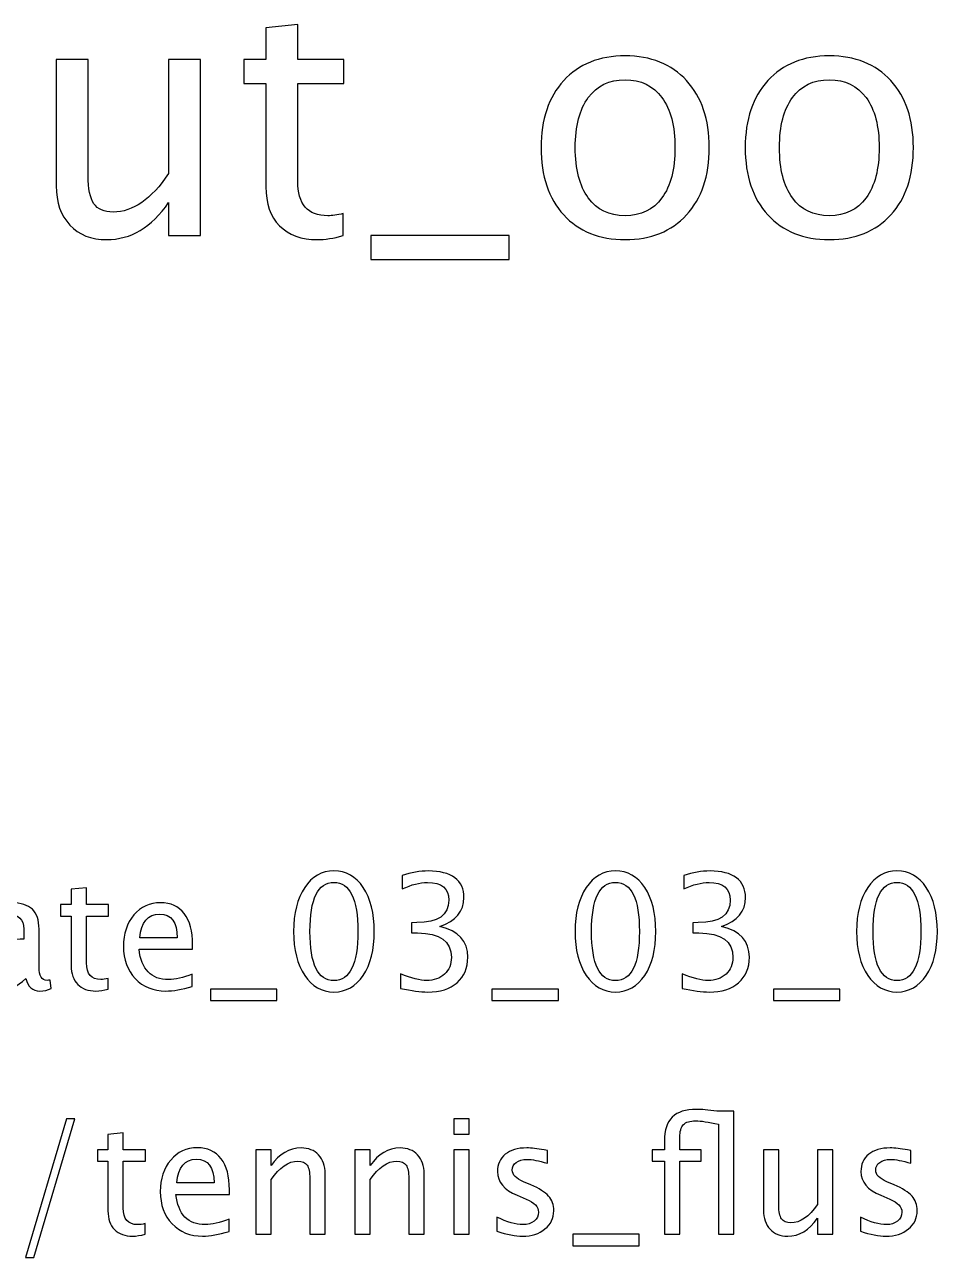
# Model space of a CAD drawing. Header units: centimetres. Extents: x -29.3 to 28.8, y -24.1 to 28.7.
# Drawn here: x -20.82 to -13.55, y 18.53 to 28.35 of the extents above; entities that cross this region are included whole.
import ezdxf

# ---------------------------------------------------------------- set-up
doc = ezdxf.new("R2010")
doc.units = ezdxf.units.CM
doc.header["$MEASUREMENT"] = 0
doc.layers.add('Layer 1', color=7, linetype='Continuous')

msp = doc.modelspace()

# ---------------------------------------------------------------- linework, layer by layer
at = {"layer": 'Layer 1'}
for points, knots in [([(-18.28044, 26.67088), (-18.35893, 26.64927), (-18.42728, 26.63869), (-18.48505, 26.63869), (-18.48505, 26.63869), (-18.6147, 26.63869), (-18.71568, 26.67573), (-18.788, 26.74981), (-18.788, 26.74981), (-18.86076, 26.8239), (-18.89692, 26.92664), (-18.89692, 27.0585), (-18.89692, 27.0585), (-18.89692, 27.0585), (-18.89692, 27.88223), (-18.89692, 27.88223), (-18.89692, 27.88223), (-18.89692, 27.88223), (-19.07242, 27.88223), (-19.07242, 27.88223), (-19.07242, 27.88223), (-19.07242, 27.88223), (-19.07242, 28.07273), (-19.07242, 28.07273), (-19.07242, 28.07273), (-19.07242, 28.07273), (-18.89692, 28.07273), (-18.89692, 28.07273), (-18.89692, 28.07273), (-18.89692, 28.07273), (-18.89692, 28.32629), (-18.89692, 28.32629), (-18.89692, 28.32629), (-18.89692, 28.32629), (-18.64292, 28.35054), (-18.64292, 28.35054), (-18.64292, 28.35054), (-18.64292, 28.35054), (-18.64292, 28.07273), (-18.64292, 28.07273), (-18.64292, 28.07273), (-18.64292, 28.07273), (-18.27515, 28.07273), (-18.27515, 28.07273), (-18.27515, 28.07273), (-18.27515, 28.07273), (-18.27515, 27.88223), (-18.27515, 27.88223), (-18.27515, 27.88223), (-18.27515, 27.88223), (-18.64292, 27.88223), (-18.64292, 27.88223), (-18.64292, 27.88223), (-18.64292, 27.88223), (-18.64292, 27.10436), (-18.64292, 27.10436), (-18.64292, 27.10436), (-18.64292, 26.92091), (-18.5631, 26.82919), (-18.40391, 26.82919), (-18.40391, 26.82919), (-18.36996, 26.82919), (-18.32895, 26.83492), (-18.28044, 26.84595), (-18.28044, 26.84595), (-18.28044, 26.84595), (-18.28044, 26.67088), (-18.28044, 26.67088)], [0, 0, 0, 0, 0.0555556, 0.0555556, 0.0555556, 0.0555556, 0.1111111, 0.1111111, 0.1111111, 0.1111111, 0.1666667, 0.1666667, 0.1666667, 0.1666667, 0.2222222, 0.2222222, 0.2222222, 0.2222222, 0.2777778, 0.2777778, 0.2777778, 0.2777778, 0.3333333, 0.3333333, 0.3333333, 0.3333333, 0.3888889, 0.3888889, 0.3888889, 0.3888889, 0.4444444, 0.4444444, 0.4444444, 0.4444444, 0.5, 0.5, 0.5, 0.5, 0.5555556, 0.5555556, 0.5555556, 0.5555556, 0.6111111, 0.6111111, 0.6111111, 0.6111111, 0.6666667, 0.6666667, 0.6666667, 0.6666667, 0.7222222, 0.7222222, 0.7222222, 0.7222222, 0.7777778, 0.7777778, 0.7777778, 0.7777778, 0.8333333, 0.8333333, 0.8333333, 0.8333333, 0.8888889, 0.8888889, 0.8888889, 0.8888889, 1, 1, 1, 1]), ([(-16.03678, 26.63869), (-16.24271, 26.63869), (-16.40587, 26.70439), (-16.52582, 26.8358), (-16.52582, 26.8358), (-16.6462, 26.96721), (-16.70618, 27.14581), (-16.70618, 27.37114), (-16.70618, 27.37114), (-16.70618, 27.59604), (-16.6462, 27.77419), (-16.52582, 27.90516), (-16.52582, 27.90516), (-16.40587, 28.03613), (-16.24271, 28.10183), (-16.03678, 28.10183), (-16.03678, 28.10183), (-15.83085, 28.10183), (-15.66769, 28.03613), (-15.54774, 27.90516), (-15.54774, 27.90516), (-15.42736, 27.77419), (-15.36739, 27.59604), (-15.36739, 27.37114), (-15.36739, 27.37114), (-15.36739, 27.14581), (-15.42736, 26.96721), (-15.54774, 26.8358), (-15.54774, 26.8358), (-15.66769, 26.70439), (-15.83085, 26.63869), (-16.03678, 26.63869)], [0, 0, 0, 0, 0.1111111, 0.1111111, 0.1111111, 0.1111111, 0.2222222, 0.2222222, 0.2222222, 0.2222222, 0.3333333, 0.3333333, 0.3333333, 0.3333333, 0.4444444, 0.4444444, 0.4444444, 0.4444444, 0.5555556, 0.5555556, 0.5555556, 0.5555556, 0.6666667, 0.6666667, 0.6666667, 0.6666667, 0.7777778, 0.7777778, 0.7777778, 0.7777778, 1, 1, 1, 1]), ([(-14.41136, 26.63869), (-14.61729, 26.63869), (-14.78045, 26.70439), (-14.9004, 26.8358), (-14.9004, 26.8358), (-15.02078, 26.96721), (-15.08076, 27.14581), (-15.08076, 27.37114), (-15.08076, 27.37114), (-15.08076, 27.59604), (-15.02078, 27.77419), (-14.9004, 27.90516), (-14.9004, 27.90516), (-14.78045, 28.03613), (-14.61729, 28.10183), (-14.41136, 28.10183), (-14.41136, 28.10183), (-14.20543, 28.10183), (-14.04227, 28.03613), (-13.92232, 27.90516), (-13.92232, 27.90516), (-13.80194, 27.77419), (-13.74197, 27.59604), (-13.74197, 27.37114), (-13.74197, 27.37114), (-13.74197, 27.14581), (-13.80194, 26.96721), (-13.92232, 26.8358), (-13.92232, 26.8358), (-14.04227, 26.70439), (-14.20543, 26.63869), (-14.41136, 26.63869)], [0, 0, 0, 0, 0.1111111, 0.1111111, 0.1111111, 0.1111111, 0.2222222, 0.2222222, 0.2222222, 0.2222222, 0.3333333, 0.3333333, 0.3333333, 0.3333333, 0.4444444, 0.4444444, 0.4444444, 0.4444444, 0.5555556, 0.5555556, 0.5555556, 0.5555556, 0.6666667, 0.6666667, 0.6666667, 0.6666667, 0.7777778, 0.7777778, 0.7777778, 0.7777778, 1, 1, 1, 1]), ([(-19.67126, 26.67044), (-19.67126, 26.67044), (-19.67126, 26.93414), (-19.67126, 26.93414), (-19.67126, 26.93414), (-19.80664, 26.73703), (-19.97113, 26.63869), (-20.16427, 26.63869), (-20.16427, 26.63869), (-20.28686, 26.63869), (-20.38432, 26.67705), (-20.45664, 26.75422), (-20.45664, 26.75422), (-20.5294, 26.83139), (-20.56556, 26.93502), (-20.56556, 27.06599), (-20.56556, 27.06599), (-20.56556, 27.06599), (-20.56556, 28.07273), (-20.56556, 28.07273), (-20.56556, 28.07273), (-20.56556, 28.07273), (-20.31156, 28.07273), (-20.31156, 28.07273), (-20.31156, 28.07273), (-20.31156, 28.07273), (-20.31156, 27.14889), (-20.31156, 27.14889), (-20.31156, 27.14889), (-20.31156, 27.0435), (-20.29612, 26.96898), (-20.26569, 26.92488), (-20.26569, 26.92488), (-20.23483, 26.88034), (-20.18367, 26.85829), (-20.1118, 26.85829), (-20.1118, 26.85829), (-19.95657, 26.85829), (-19.80929, 26.96016), (-19.67126, 27.16433), (-19.67126, 27.16433), (-19.67126, 27.16433), (-19.67126, 28.07273), (-19.67126, 28.07273), (-19.67126, 28.07273), (-19.67126, 28.07273), (-19.41727, 28.07273), (-19.41727, 28.07273), (-19.41727, 28.07273), (-19.41727, 28.07273), (-19.41727, 26.67044), (-19.41727, 26.67044), (-19.41727, 26.67044), (-19.41727, 26.67044), (-19.67126, 26.67044), (-19.67126, 26.67044)], [0, 0, 0, 0, 0.0666667, 0.0666667, 0.0666667, 0.0666667, 0.1333333, 0.1333333, 0.1333333, 0.1333333, 0.2, 0.2, 0.2, 0.2, 0.2666667, 0.2666667, 0.2666667, 0.2666667, 0.3333333, 0.3333333, 0.3333333, 0.3333333, 0.4, 0.4, 0.4, 0.4, 0.4666667, 0.4666667, 0.4666667, 0.4666667, 0.5333333, 0.5333333, 0.5333333, 0.5333333, 0.6, 0.6, 0.6, 0.6, 0.6666667, 0.6666667, 0.6666667, 0.6666667, 0.7333333, 0.7333333, 0.7333333, 0.7333333, 0.8, 0.8, 0.8, 0.8, 0.8666667, 0.8666667, 0.8666667, 0.8666667, 1, 1, 1, 1]), ([(-16.03722, 26.82919), (-15.91154, 26.82919), (-15.81365, 26.87637), (-15.74398, 26.97118), (-15.74398, 26.97118), (-15.67474, 27.06555), (-15.63991, 27.19917), (-15.63991, 27.37114), (-15.63991, 27.37114), (-15.63991, 27.54268), (-15.67474, 27.67586), (-15.74398, 27.77022), (-15.74398, 27.77022), (-15.81365, 27.86415), (-15.91154, 27.91133), (-16.03722, 27.91133), (-16.03722, 27.91133), (-16.16334, 27.91133), (-16.26123, 27.86415), (-16.33003, 27.77022), (-16.33003, 27.77022), (-16.39926, 27.67586), (-16.43365, 27.54268), (-16.43365, 27.37114), (-16.43365, 27.37114), (-16.43365, 27.19917), (-16.39926, 27.06555), (-16.33003, 26.97118), (-16.33003, 26.97118), (-16.26123, 26.87637), (-16.16334, 26.82919), (-16.03722, 26.82919)], [0, 0, 0, 0, 0.1111111, 0.1111111, 0.1111111, 0.1111111, 0.2222222, 0.2222222, 0.2222222, 0.2222222, 0.3333333, 0.3333333, 0.3333333, 0.3333333, 0.4444444, 0.4444444, 0.4444444, 0.4444444, 0.5555556, 0.5555556, 0.5555556, 0.5555556, 0.6666667, 0.6666667, 0.6666667, 0.6666667, 0.7777778, 0.7777778, 0.7777778, 0.7777778, 1, 1, 1, 1]), ([(-14.4118, 26.82919), (-14.28612, 26.82919), (-14.18823, 26.87637), (-14.11856, 26.97118), (-14.11856, 26.97118), (-14.04932, 27.06555), (-14.01449, 27.19917), (-14.01449, 27.37114), (-14.01449, 27.37114), (-14.01449, 27.54268), (-14.04932, 27.67586), (-14.11856, 27.77022), (-14.11856, 27.77022), (-14.18823, 27.86415), (-14.28612, 27.91133), (-14.4118, 27.91133), (-14.4118, 27.91133), (-14.53792, 27.91133), (-14.63581, 27.86415), (-14.70461, 27.77022), (-14.70461, 27.77022), (-14.77384, 27.67586), (-14.80823, 27.54268), (-14.80823, 27.37114), (-14.80823, 27.37114), (-14.80823, 27.19917), (-14.77384, 27.06555), (-14.70461, 26.97118), (-14.70461, 26.97118), (-14.63581, 26.87637), (-14.53792, 26.82919), (-14.4118, 26.82919)], [0, 0, 0, 0, 0.1111111, 0.1111111, 0.1111111, 0.1111111, 0.2222222, 0.2222222, 0.2222222, 0.2222222, 0.3333333, 0.3333333, 0.3333333, 0.3333333, 0.4444444, 0.4444444, 0.4444444, 0.4444444, 0.5555556, 0.5555556, 0.5555556, 0.5555556, 0.6666667, 0.6666667, 0.6666667, 0.6666667, 0.7777778, 0.7777778, 0.7777778, 0.7777778, 1, 1, 1, 1]), ([(-18.06084, 26.47994), (-18.06084, 26.47994), (-18.06084, 26.67044), (-18.06084, 26.67044), (-18.06084, 26.67044), (-18.06084, 26.67044), (-16.96017, 26.67044), (-16.96017, 26.67044), (-16.96017, 26.67044), (-16.96017, 26.67044), (-16.96017, 26.47994), (-16.96017, 26.47994), (-16.96017, 26.47994), (-16.96017, 26.47994), (-18.06084, 26.47994), (-18.06084, 26.47994)], [0, 0, 0, 0, 0.2, 0.2, 0.2, 0.2, 0.4, 0.4, 0.4, 0.4, 0.6, 0.6, 0.6, 0.6, 1, 1, 1, 1]), ([(-18.35502, 20.64758), (-18.45133, 20.64758), (-18.52901, 20.69182), (-18.58785, 20.78008), (-18.58785, 20.78008), (-18.64691, 20.86835), (-18.67633, 20.98477), (-18.67633, 21.12955), (-18.67633, 21.12955), (-18.67633, 21.27433), (-18.64691, 21.39074), (-18.58785, 21.47901), (-18.58785, 21.47901), (-18.52901, 21.56727), (-18.45133, 21.61151), (-18.35502, 21.61151), (-18.35502, 21.61151), (-18.25829, 21.61151), (-18.18061, 21.56748), (-18.12176, 21.47943), (-18.12176, 21.47943), (-18.06313, 21.39138), (-18.03371, 21.27475), (-18.03371, 21.12955), (-18.03371, 21.12955), (-18.03371, 20.98477), (-18.06313, 20.86835), (-18.12176, 20.78008), (-18.12176, 20.78008), (-18.18061, 20.69182), (-18.25829, 20.64758), (-18.35502, 20.64758)], [0, 0, 0, 0, 0.1111111, 0.1111111, 0.1111111, 0.1111111, 0.2222222, 0.2222222, 0.2222222, 0.2222222, 0.3333333, 0.3333333, 0.3333333, 0.3333333, 0.4444444, 0.4444444, 0.4444444, 0.4444444, 0.5555556, 0.5555556, 0.5555556, 0.5555556, 0.6666667, 0.6666667, 0.6666667, 0.6666667, 0.7777778, 0.7777778, 0.7777778, 0.7777778, 1, 1, 1, 1]), ([(-17.82374, 20.67679), (-17.82374, 20.67679), (-17.82374, 20.79109), (-17.82374, 20.79109), (-17.82374, 20.79109), (-17.73653, 20.75638), (-17.66816, 20.73902), (-17.618, 20.73902), (-17.618, 20.73902), (-17.55894, 20.73902), (-17.51132, 20.75595), (-17.4747, 20.79003), (-17.4747, 20.79003), (-17.43808, 20.82411), (-17.41988, 20.86856), (-17.41988, 20.92317), (-17.41988, 20.92317), (-17.41988, 21.05271), (-17.51005, 21.11748), (-17.69039, 21.11748), (-17.69039, 21.11748), (-17.69039, 21.11748), (-17.73865, 21.11748), (-17.73865, 21.11748), (-17.73865, 21.11748), (-17.73865, 21.11748), (-17.73865, 21.1994), (-17.73865, 21.1994), (-17.73865, 21.1994), (-17.73865, 21.1994), (-17.69589, 21.20003), (-17.69589, 21.20003), (-17.69589, 21.20003), (-17.52635, 21.20003), (-17.44147, 21.25972), (-17.44147, 21.37931), (-17.44147, 21.37931), (-17.44147, 21.47308), (-17.49777, 21.52007), (-17.61017, 21.52007), (-17.61017, 21.52007), (-17.67049, 21.52007), (-17.73738, 21.50271), (-17.81104, 21.468), (-17.81104, 21.468), (-17.81104, 21.468), (-17.81104, 21.57468), (-17.81104, 21.57468), (-17.81104, 21.57468), (-17.73886, 21.59923), (-17.66922, 21.61151), (-17.60234, 21.61151), (-17.60234, 21.61151), (-17.51132, 21.61151), (-17.44126, 21.59331), (-17.39257, 21.5569), (-17.39257, 21.5569), (-17.34389, 21.52071), (-17.31955, 21.468), (-17.31955, 21.399), (-17.31955, 21.399), (-17.31955, 21.29126), (-17.38326, 21.21442), (-17.5109, 21.1687), (-17.5109, 21.1687), (-17.36294, 21.1342), (-17.28907, 21.05313), (-17.28907, 20.92508), (-17.28907, 20.92508), (-17.28907, 20.83872), (-17.31764, 20.77077), (-17.37458, 20.72145), (-17.37458, 20.72145), (-17.43152, 20.67213), (-17.50984, 20.64758), (-17.60932, 20.64758), (-17.60932, 20.64758), (-17.66605, 20.64758), (-17.73738, 20.65732), (-17.82374, 20.67679)], [0, 0, 0, 0, 0.047619, 0.047619, 0.047619, 0.047619, 0.0952381, 0.0952381, 0.0952381, 0.0952381, 0.1428571, 0.1428571, 0.1428571, 0.1428571, 0.1904762, 0.1904762, 0.1904762, 0.1904762, 0.2380952, 0.2380952, 0.2380952, 0.2380952, 0.2857143, 0.2857143, 0.2857143, 0.2857143, 0.3333333, 0.3333333, 0.3333333, 0.3333333, 0.3809524, 0.3809524, 0.3809524, 0.3809524, 0.4285714, 0.4285714, 0.4285714, 0.4285714, 0.4761905, 0.4761905, 0.4761905, 0.4761905, 0.5238095, 0.5238095, 0.5238095, 0.5238095, 0.5714286, 0.5714286, 0.5714286, 0.5714286, 0.6190476, 0.6190476, 0.6190476, 0.6190476, 0.6666667, 0.6666667, 0.6666667, 0.6666667, 0.7142857, 0.7142857, 0.7142857, 0.7142857, 0.7619048, 0.7619048, 0.7619048, 0.7619048, 0.8095238, 0.8095238, 0.8095238, 0.8095238, 0.8571429, 0.8571429, 0.8571429, 0.8571429, 0.9047619, 0.9047619, 0.9047619, 0.9047619, 1, 1, 1, 1]), ([(-16.1139, 20.64758), (-16.21021, 20.64758), (-16.28789, 20.69182), (-16.34673, 20.78008), (-16.34673, 20.78008), (-16.40579, 20.86835), (-16.43521, 20.98477), (-16.43521, 21.12955), (-16.43521, 21.12955), (-16.43521, 21.27433), (-16.40579, 21.39074), (-16.34673, 21.47901), (-16.34673, 21.47901), (-16.28789, 21.56727), (-16.21021, 21.61151), (-16.1139, 21.61151), (-16.1139, 21.61151), (-16.01717, 21.61151), (-15.93949, 21.56748), (-15.88064, 21.47943), (-15.88064, 21.47943), (-15.82201, 21.39138), (-15.79259, 21.27475), (-15.79259, 21.12955), (-15.79259, 21.12955), (-15.79259, 20.98477), (-15.82201, 20.86835), (-15.88064, 20.78008), (-15.88064, 20.78008), (-15.93949, 20.69182), (-16.01717, 20.64758), (-16.1139, 20.64758)], [0, 0, 0, 0, 0.1111111, 0.1111111, 0.1111111, 0.1111111, 0.2222222, 0.2222222, 0.2222222, 0.2222222, 0.3333333, 0.3333333, 0.3333333, 0.3333333, 0.4444444, 0.4444444, 0.4444444, 0.4444444, 0.5555556, 0.5555556, 0.5555556, 0.5555556, 0.6666667, 0.6666667, 0.6666667, 0.6666667, 0.7777778, 0.7777778, 0.7777778, 0.7777778, 1, 1, 1, 1]), ([(-15.58262, 20.67679), (-15.58262, 20.67679), (-15.58262, 20.79109), (-15.58262, 20.79109), (-15.58262, 20.79109), (-15.49541, 20.75638), (-15.42704, 20.73902), (-15.37688, 20.73902), (-15.37688, 20.73902), (-15.31782, 20.73902), (-15.2702, 20.75595), (-15.23358, 20.79003), (-15.23358, 20.79003), (-15.19696, 20.82411), (-15.17876, 20.86856), (-15.17876, 20.92317), (-15.17876, 20.92317), (-15.17876, 21.05271), (-15.26893, 21.11748), (-15.44927, 21.11748), (-15.44927, 21.11748), (-15.44927, 21.11748), (-15.49753, 21.11748), (-15.49753, 21.11748), (-15.49753, 21.11748), (-15.49753, 21.11748), (-15.49753, 21.1994), (-15.49753, 21.1994), (-15.49753, 21.1994), (-15.49753, 21.1994), (-15.45477, 21.20003), (-15.45477, 21.20003), (-15.45477, 21.20003), (-15.28523, 21.20003), (-15.20035, 21.25972), (-15.20035, 21.37931), (-15.20035, 21.37931), (-15.20035, 21.47308), (-15.25665, 21.52007), (-15.36905, 21.52007), (-15.36905, 21.52007), (-15.42937, 21.52007), (-15.49626, 21.50271), (-15.56992, 21.468), (-15.56992, 21.468), (-15.56992, 21.468), (-15.56992, 21.57468), (-15.56992, 21.57468), (-15.56992, 21.57468), (-15.49774, 21.59923), (-15.4281, 21.61151), (-15.36122, 21.61151), (-15.36122, 21.61151), (-15.2702, 21.61151), (-15.20014, 21.59331), (-15.15145, 21.5569), (-15.15145, 21.5569), (-15.10277, 21.52071), (-15.07843, 21.468), (-15.07843, 21.399), (-15.07843, 21.399), (-15.07843, 21.29126), (-15.14214, 21.21442), (-15.26978, 21.1687), (-15.26978, 21.1687), (-15.12182, 21.1342), (-15.04795, 21.05313), (-15.04795, 20.92508), (-15.04795, 20.92508), (-15.04795, 20.83872), (-15.07652, 20.77077), (-15.13346, 20.72145), (-15.13346, 20.72145), (-15.1904, 20.67213), (-15.26872, 20.64758), (-15.3682, 20.64758), (-15.3682, 20.64758), (-15.42493, 20.64758), (-15.49626, 20.65732), (-15.58262, 20.67679)], [0, 0, 0, 0, 0.047619, 0.047619, 0.047619, 0.047619, 0.0952381, 0.0952381, 0.0952381, 0.0952381, 0.1428571, 0.1428571, 0.1428571, 0.1428571, 0.1904762, 0.1904762, 0.1904762, 0.1904762, 0.2380952, 0.2380952, 0.2380952, 0.2380952, 0.2857143, 0.2857143, 0.2857143, 0.2857143, 0.3333333, 0.3333333, 0.3333333, 0.3333333, 0.3809524, 0.3809524, 0.3809524, 0.3809524, 0.4285714, 0.4285714, 0.4285714, 0.4285714, 0.4761905, 0.4761905, 0.4761905, 0.4761905, 0.5238095, 0.5238095, 0.5238095, 0.5238095, 0.5714286, 0.5714286, 0.5714286, 0.5714286, 0.6190476, 0.6190476, 0.6190476, 0.6190476, 0.6666667, 0.6666667, 0.6666667, 0.6666667, 0.7142857, 0.7142857, 0.7142857, 0.7142857, 0.7619048, 0.7619048, 0.7619048, 0.7619048, 0.8095238, 0.8095238, 0.8095238, 0.8095238, 0.8571429, 0.8571429, 0.8571429, 0.8571429, 0.9047619, 0.9047619, 0.9047619, 0.9047619, 1, 1, 1, 1]), ([(-13.87278, 20.64758), (-13.96909, 20.64758), (-14.04677, 20.69182), (-14.10561, 20.78008), (-14.10561, 20.78008), (-14.16467, 20.86835), (-14.19409, 20.98477), (-14.19409, 21.12955), (-14.19409, 21.12955), (-14.19409, 21.27433), (-14.16467, 21.39074), (-14.10561, 21.47901), (-14.10561, 21.47901), (-14.04677, 21.56727), (-13.96909, 21.61151), (-13.87278, 21.61151), (-13.87278, 21.61151), (-13.77605, 21.61151), (-13.69837, 21.56748), (-13.63952, 21.47943), (-13.63952, 21.47943), (-13.58089, 21.39138), (-13.55147, 21.27475), (-13.55147, 21.12955), (-13.55147, 21.12955), (-13.55147, 20.98477), (-13.58089, 20.86835), (-13.63952, 20.78008), (-13.63952, 20.78008), (-13.69837, 20.69182), (-13.77605, 20.64758), (-13.87278, 20.64758)], [0, 0, 0, 0, 0.1111111, 0.1111111, 0.1111111, 0.1111111, 0.2222222, 0.2222222, 0.2222222, 0.2222222, 0.3333333, 0.3333333, 0.3333333, 0.3333333, 0.4444444, 0.4444444, 0.4444444, 0.4444444, 0.5555556, 0.5555556, 0.5555556, 0.5555556, 0.6666667, 0.6666667, 0.6666667, 0.6666667, 0.7777778, 0.7777778, 0.7777778, 0.7777778, 1, 1, 1, 1]), ([(-18.35523, 20.73902), (-18.22802, 20.73902), (-18.16452, 20.8692), (-18.16452, 21.12955), (-18.16452, 21.12955), (-18.16452, 21.3899), (-18.22802, 21.52007), (-18.35523, 21.52007), (-18.35523, 21.52007), (-18.48202, 21.52007), (-18.54552, 21.3899), (-18.54552, 21.12955), (-18.54552, 21.12955), (-18.54552, 20.8692), (-18.48202, 20.73902), (-18.35523, 20.73902)], [0, 0, 0, 0, 0.2, 0.2, 0.2, 0.2, 0.4, 0.4, 0.4, 0.4, 0.6, 0.6, 0.6, 0.6, 1, 1, 1, 1]), ([(-16.11411, 20.73902), (-15.9869, 20.73902), (-15.9234, 20.8692), (-15.9234, 21.12955), (-15.9234, 21.12955), (-15.9234, 21.3899), (-15.9869, 21.52007), (-16.11411, 21.52007), (-16.11411, 21.52007), (-16.2409, 21.52007), (-16.3044, 21.3899), (-16.3044, 21.12955), (-16.3044, 21.12955), (-16.3044, 20.8692), (-16.2409, 20.73902), (-16.11411, 20.73902)], [0, 0, 0, 0, 0.2, 0.2, 0.2, 0.2, 0.4, 0.4, 0.4, 0.4, 0.6, 0.6, 0.6, 0.6, 1, 1, 1, 1]), ([(-13.87299, 20.73902), (-13.74578, 20.73902), (-13.68228, 20.8692), (-13.68228, 21.12955), (-13.68228, 21.12955), (-13.68228, 21.3899), (-13.74578, 21.52007), (-13.87299, 21.52007), (-13.87299, 21.52007), (-13.99978, 21.52007), (-14.06328, 21.3899), (-14.06328, 21.12955), (-14.06328, 21.12955), (-14.06328, 20.8692), (-13.99978, 20.73902), (-13.87299, 20.73902)], [0, 0, 0, 0, 0.2, 0.2, 0.2, 0.2, 0.4, 0.4, 0.4, 0.4, 0.6, 0.6, 0.6, 0.6, 1, 1, 1, 1]), ([(-20.15101, 20.67065), (-20.18869, 20.66028), (-20.22149, 20.6552), (-20.24922, 20.6552), (-20.24922, 20.6552), (-20.31145, 20.6552), (-20.35992, 20.67298), (-20.39464, 20.70854), (-20.39464, 20.70854), (-20.42956, 20.7441), (-20.44692, 20.79342), (-20.44692, 20.85671), (-20.44692, 20.85671), (-20.44692, 20.85671), (-20.44692, 21.2521), (-20.44692, 21.2521), (-20.44692, 21.2521), (-20.44692, 21.2521), (-20.53116, 21.2521), (-20.53116, 21.2521), (-20.53116, 21.2521), (-20.53116, 21.2521), (-20.53116, 21.34354), (-20.53116, 21.34354), (-20.53116, 21.34354), (-20.53116, 21.34354), (-20.44692, 21.34354), (-20.44692, 21.34354), (-20.44692, 21.34354), (-20.44692, 21.34354), (-20.44692, 21.46525), (-20.44692, 21.46525), (-20.44692, 21.46525), (-20.44692, 21.46525), (-20.325, 21.47689), (-20.325, 21.47689), (-20.325, 21.47689), (-20.325, 21.47689), (-20.325, 21.34354), (-20.325, 21.34354), (-20.325, 21.34354), (-20.325, 21.34354), (-20.14847, 21.34354), (-20.14847, 21.34354), (-20.14847, 21.34354), (-20.14847, 21.34354), (-20.14847, 21.2521), (-20.14847, 21.2521), (-20.14847, 21.2521), (-20.14847, 21.2521), (-20.325, 21.2521), (-20.325, 21.2521), (-20.325, 21.2521), (-20.325, 21.2521), (-20.325, 20.87872), (-20.325, 20.87872), (-20.325, 20.87872), (-20.325, 20.79067), (-20.28669, 20.74664), (-20.21028, 20.74664), (-20.21028, 20.74664), (-20.19398, 20.74664), (-20.17429, 20.74939), (-20.15101, 20.75468), (-20.15101, 20.75468), (-20.15101, 20.75468), (-20.15101, 20.67065), (-20.15101, 20.67065)], [0, 0, 0, 0, 0.0555556, 0.0555556, 0.0555556, 0.0555556, 0.1111111, 0.1111111, 0.1111111, 0.1111111, 0.1666667, 0.1666667, 0.1666667, 0.1666667, 0.2222222, 0.2222222, 0.2222222, 0.2222222, 0.2777778, 0.2777778, 0.2777778, 0.2777778, 0.3333333, 0.3333333, 0.3333333, 0.3333333, 0.3888889, 0.3888889, 0.3888889, 0.3888889, 0.4444444, 0.4444444, 0.4444444, 0.4444444, 0.5, 0.5, 0.5, 0.5, 0.5555556, 0.5555556, 0.5555556, 0.5555556, 0.6111111, 0.6111111, 0.6111111, 0.6111111, 0.6666667, 0.6666667, 0.6666667, 0.6666667, 0.7222222, 0.7222222, 0.7222222, 0.7222222, 0.7777778, 0.7777778, 0.7777778, 0.7777778, 0.8333333, 0.8333333, 0.8333333, 0.8333333, 0.8888889, 0.8888889, 0.8888889, 0.8888889, 1, 1, 1, 1]), ([(-20.80633, 20.75617), (-20.87956, 20.68886), (-20.95005, 20.6552), (-21.01778, 20.6552), (-21.01778, 20.6552), (-21.07345, 20.6552), (-21.11981, 20.67256), (-21.15642, 20.70748), (-21.15642, 20.70748), (-21.19325, 20.74241), (-21.21167, 20.78643), (-21.21167, 20.83956), (-21.21167, 20.83956), (-21.21167, 20.91301), (-21.18077, 20.96953), (-21.11896, 21.0089), (-21.11896, 21.0089), (-21.05715, 21.04827), (-20.96846, 21.06795), (-20.85289, 21.06795), (-20.85289, 21.06795), (-20.85289, 21.06795), (-20.82432, 21.06795), (-20.82432, 21.06795), (-20.82432, 21.06795), (-20.82432, 21.06795), (-20.82432, 21.14902), (-20.82432, 21.14902), (-20.82432, 21.14902), (-20.82432, 21.22712), (-20.86496, 21.26607), (-20.94645, 21.26607), (-20.94645, 21.26607), (-21.00953, 21.26607), (-21.07853, 21.24617), (-21.15325, 21.20638), (-21.15325, 21.20638), (-21.15325, 21.20638), (-21.15325, 21.30671), (-21.15325, 21.30671), (-21.15325, 21.30671), (-21.07112, 21.34058), (-20.99365, 21.35751), (-20.92105, 21.35751), (-20.92105, 21.35751), (-20.84633, 21.35751), (-20.79109, 21.34058), (-20.75574, 21.3065), (-20.75574, 21.3065), (-20.72018, 21.27242), (-20.7024, 21.21993), (-20.7024, 21.14902), (-20.7024, 21.14902), (-20.7024, 21.14902), (-20.7024, 20.84485), (-20.7024, 20.84485), (-20.7024, 20.84485), (-20.7024, 20.77522), (-20.68102, 20.74029), (-20.63805, 20.74029), (-20.63805, 20.74029), (-20.63276, 20.74029), (-20.62493, 20.74114), (-20.61456, 20.74283), (-20.61456, 20.74283), (-20.61456, 20.74283), (-20.60588, 20.6751), (-20.60588, 20.6751), (-20.60588, 20.6751), (-20.63361, 20.66176), (-20.66409, 20.6552), (-20.69753, 20.6552), (-20.69753, 20.6552), (-20.75447, 20.6552), (-20.79066, 20.68886), (-20.80633, 20.75617)], [0, 0, 0, 0, 0.05, 0.05, 0.05, 0.05, 0.1, 0.1, 0.1, 0.1, 0.15, 0.15, 0.15, 0.15, 0.2, 0.2, 0.2, 0.2, 0.25, 0.25, 0.25, 0.25, 0.3, 0.3, 0.3, 0.3, 0.35, 0.35, 0.35, 0.35, 0.4, 0.4, 0.4, 0.4, 0.45, 0.45, 0.45, 0.45, 0.5, 0.5, 0.5, 0.5, 0.55, 0.55, 0.55, 0.55, 0.6, 0.6, 0.6, 0.6, 0.65, 0.65, 0.65, 0.65, 0.7, 0.7, 0.7, 0.7, 0.75, 0.75, 0.75, 0.75, 0.8, 0.8, 0.8, 0.8, 0.85, 0.85, 0.85, 0.85, 0.9, 0.9, 0.9, 0.9, 1, 1, 1, 1]), ([(-19.48299, 20.69203), (-19.5649, 20.66748), (-19.63497, 20.6552), (-19.69339, 20.6552), (-19.69339, 20.6552), (-19.79308, 20.6552), (-19.87415, 20.68822), (-19.93659, 20.75405), (-19.93659, 20.75405), (-19.99903, 20.81988), (-20.03036, 20.90518), (-20.03036, 21.01017), (-20.03036, 21.01017), (-20.03036, 21.11198), (-20.00284, 21.19559), (-19.9476, 21.26099), (-19.9476, 21.26099), (-19.89235, 21.32618), (-19.82166, 21.35878), (-19.73551, 21.35878), (-19.73551, 21.35878), (-19.65402, 21.35878), (-19.59094, 21.32978), (-19.54649, 21.27179), (-19.54649, 21.27179), (-19.50204, 21.21379), (-19.47981, 21.13166), (-19.47981, 21.02519), (-19.47981, 21.02519), (-19.47981, 21.02519), (-19.48045, 20.98794), (-19.48045, 20.98794), (-19.48045, 20.98794), (-19.48045, 20.98794), (-19.9059, 20.98794), (-19.9059, 20.98794), (-19.9059, 20.98794), (-19.88812, 20.82707), (-19.80959, 20.74664), (-19.67053, 20.74664), (-19.67053, 20.74664), (-19.61951, 20.74664), (-19.55707, 20.76103), (-19.48299, 20.78982), (-19.48299, 20.78982), (-19.48299, 20.78982), (-19.48299, 20.69203), (-19.48299, 20.69203)], [0, 0, 0, 0, 0.0769231, 0.0769231, 0.0769231, 0.0769231, 0.1538462, 0.1538462, 0.1538462, 0.1538462, 0.2307692, 0.2307692, 0.2307692, 0.2307692, 0.3076923, 0.3076923, 0.3076923, 0.3076923, 0.3846154, 0.3846154, 0.3846154, 0.3846154, 0.4615385, 0.4615385, 0.4615385, 0.4615385, 0.5384615, 0.5384615, 0.5384615, 0.5384615, 0.6153846, 0.6153846, 0.6153846, 0.6153846, 0.6923077, 0.6923077, 0.6923077, 0.6923077, 0.7692308, 0.7692308, 0.7692308, 0.7692308, 0.8461538, 0.8461538, 0.8461538, 0.8461538, 1, 1, 1, 1]), ([(-19.89955, 21.07938), (-19.89955, 21.07938), (-19.60237, 21.07938), (-19.60237, 21.07938), (-19.60237, 21.07938), (-19.60237, 21.20469), (-19.64915, 21.26734), (-19.74249, 21.26734), (-19.74249, 21.26734), (-19.83647, 21.26734), (-19.88875, 21.20469), (-19.89955, 21.07938)], [0, 0, 0, 0, 0.25, 0.25, 0.25, 0.25, 0.5, 0.5, 0.5, 0.5, 1, 1, 1, 1]), ([(-19.338, 20.579), (-19.338, 20.579), (-19.338, 20.67044), (-19.338, 20.67044), (-19.338, 20.67044), (-19.338, 20.67044), (-18.80968, 20.67044), (-18.80968, 20.67044), (-18.80968, 20.67044), (-18.80968, 20.67044), (-18.80968, 20.579), (-18.80968, 20.579), (-18.80968, 20.579), (-18.80968, 20.579), (-19.338, 20.579), (-19.338, 20.579)], [0, 0, 0, 0, 0.2, 0.2, 0.2, 0.2, 0.4, 0.4, 0.4, 0.4, 0.6, 0.6, 0.6, 0.6, 1, 1, 1, 1]), ([(-17.09688, 20.579), (-17.09688, 20.579), (-17.09688, 20.67044), (-17.09688, 20.67044), (-17.09688, 20.67044), (-17.09688, 20.67044), (-16.56856, 20.67044), (-16.56856, 20.67044), (-16.56856, 20.67044), (-16.56856, 20.67044), (-16.56856, 20.579), (-16.56856, 20.579), (-16.56856, 20.579), (-16.56856, 20.579), (-17.09688, 20.579), (-17.09688, 20.579)], [0, 0, 0, 0, 0.2, 0.2, 0.2, 0.2, 0.4, 0.4, 0.4, 0.4, 0.6, 0.6, 0.6, 0.6, 1, 1, 1, 1]), ([(-14.85576, 20.579), (-14.85576, 20.579), (-14.85576, 20.67044), (-14.85576, 20.67044), (-14.85576, 20.67044), (-14.85576, 20.67044), (-14.32744, 20.67044), (-14.32744, 20.67044), (-14.32744, 20.67044), (-14.32744, 20.67044), (-14.32744, 20.579), (-14.32744, 20.579), (-14.32744, 20.579), (-14.32744, 20.579), (-14.85576, 20.579), (-14.85576, 20.579)], [0, 0, 0, 0, 0.2, 0.2, 0.2, 0.2, 0.4, 0.4, 0.4, 0.4, 0.6, 0.6, 0.6, 0.6, 1, 1, 1, 1]), ([(-20.80952, 18.53472), (-20.80952, 18.53472), (-20.48292, 19.63708), (-20.48292, 19.63708), (-20.48292, 19.63708), (-20.48292, 19.63708), (-20.41836, 19.63708), (-20.41836, 19.63708), (-20.41836, 19.63708), (-20.41836, 19.63708), (-20.74496, 18.53472), (-20.74496, 18.53472), (-20.74496, 18.53472), (-20.74496, 18.53472), (-20.80952, 18.53472), (-20.80952, 18.53472)], [0, 0, 0, 0, 0.2, 0.2, 0.2, 0.2, 0.4, 0.4, 0.4, 0.4, 0.6, 0.6, 0.6, 0.6, 1, 1, 1, 1]), ([(-17.39978, 19.51516), (-17.39978, 19.51516), (-17.39978, 19.63708), (-17.39978, 19.63708), (-17.39978, 19.63708), (-17.39978, 19.63708), (-17.27786, 19.63708), (-17.27786, 19.63708), (-17.27786, 19.63708), (-17.27786, 19.63708), (-17.27786, 19.51516), (-17.27786, 19.51516), (-17.27786, 19.51516), (-17.27786, 19.51516), (-17.39978, 19.51516), (-17.39978, 19.51516)], [0, 0, 0, 0, 0.2, 0.2, 0.2, 0.2, 0.4, 0.4, 0.4, 0.4, 0.6, 0.6, 0.6, 0.6, 1, 1, 1, 1]), ([(-15.72359, 18.71887), (-15.72359, 18.71887), (-15.72359, 19.30053), (-15.72359, 19.30053), (-15.72359, 19.30053), (-15.72359, 19.30053), (-15.82286, 19.30053), (-15.82286, 19.30053), (-15.82286, 19.30053), (-15.82286, 19.30053), (-15.82286, 19.39197), (-15.82286, 19.39197), (-15.82286, 19.39197), (-15.82286, 19.39197), (-15.72359, 19.39197), (-15.72359, 19.39197), (-15.72359, 19.39197), (-15.72359, 19.39197), (-15.72359, 19.46076), (-15.72359, 19.46076), (-15.72359, 19.46076), (-15.72359, 19.54776), (-15.70285, 19.61147), (-15.66157, 19.65211), (-15.66157, 19.65211), (-15.6203, 19.69296), (-15.55574, 19.71328), (-15.46811, 19.71328), (-15.46811, 19.71328), (-15.43022, 19.71328), (-15.37603, 19.7082), (-15.30576, 19.69804), (-15.30576, 19.69804), (-15.30576, 19.69804), (-15.17241, 19.69804), (-15.17241, 19.69804), (-15.17241, 19.69804), (-15.17241, 19.69804), (-15.17241, 18.71887), (-15.17241, 18.71887), (-15.17241, 18.71887), (-15.17241, 18.71887), (-15.29433, 18.71887), (-15.29433, 18.71887), (-15.29433, 18.71887), (-15.29433, 18.71887), (-15.29433, 19.5939), (-15.29433, 19.5939), (-15.29433, 19.5939), (-15.37328, 19.61253), (-15.43361, 19.62184), (-15.47509, 19.62184), (-15.47509, 19.62184), (-15.52039, 19.62184), (-15.55277, 19.61168), (-15.57246, 19.59136), (-15.57246, 19.59136), (-15.59193, 19.57104), (-15.60167, 19.53717), (-15.60167, 19.48955), (-15.60167, 19.48955), (-15.60167, 19.48955), (-15.60167, 19.39197), (-15.60167, 19.39197), (-15.60167, 19.39197), (-15.60167, 19.39197), (-15.43276, 19.39197), (-15.43276, 19.39197), (-15.43276, 19.39197), (-15.43276, 19.39197), (-15.43276, 19.30053), (-15.43276, 19.30053), (-15.43276, 19.30053), (-15.43276, 19.30053), (-15.60167, 19.30053), (-15.60167, 19.30053), (-15.60167, 19.30053), (-15.60167, 19.30053), (-15.60167, 18.71887), (-15.60167, 18.71887), (-15.60167, 18.71887), (-15.60167, 18.71887), (-15.72359, 18.71887), (-15.72359, 18.71887)], [0, 0, 0, 0, 0.0454545, 0.0454545, 0.0454545, 0.0454545, 0.0909091, 0.0909091, 0.0909091, 0.0909091, 0.1363636, 0.1363636, 0.1363636, 0.1363636, 0.1818182, 0.1818182, 0.1818182, 0.1818182, 0.2272727, 0.2272727, 0.2272727, 0.2272727, 0.2727273, 0.2727273, 0.2727273, 0.2727273, 0.3181818, 0.3181818, 0.3181818, 0.3181818, 0.3636364, 0.3636364, 0.3636364, 0.3636364, 0.4090909, 0.4090909, 0.4090909, 0.4090909, 0.4545455, 0.4545455, 0.4545455, 0.4545455, 0.5, 0.5, 0.5, 0.5, 0.5454545, 0.5454545, 0.5454545, 0.5454545, 0.5909091, 0.5909091, 0.5909091, 0.5909091, 0.6363636, 0.6363636, 0.6363636, 0.6363636, 0.6818182, 0.6818182, 0.6818182, 0.6818182, 0.7272727, 0.7272727, 0.7272727, 0.7272727, 0.7727273, 0.7727273, 0.7727273, 0.7727273, 0.8181818, 0.8181818, 0.8181818, 0.8181818, 0.8636364, 0.8636364, 0.8636364, 0.8636364, 0.9090909, 0.9090909, 0.9090909, 0.9090909, 1, 1, 1, 1]), ([(-19.85787, 18.71908), (-19.89555, 18.70871), (-19.92835, 18.70363), (-19.95608, 18.70363), (-19.95608, 18.70363), (-20.01831, 18.70363), (-20.06678, 18.72141), (-20.1015, 18.75697), (-20.1015, 18.75697), (-20.13642, 18.79253), (-20.15378, 18.84185), (-20.15378, 18.90514), (-20.15378, 18.90514), (-20.15378, 18.90514), (-20.15378, 19.30053), (-20.15378, 19.30053), (-20.15378, 19.30053), (-20.15378, 19.30053), (-20.23802, 19.30053), (-20.23802, 19.30053), (-20.23802, 19.30053), (-20.23802, 19.30053), (-20.23802, 19.39197), (-20.23802, 19.39197), (-20.23802, 19.39197), (-20.23802, 19.39197), (-20.15378, 19.39197), (-20.15378, 19.39197), (-20.15378, 19.39197), (-20.15378, 19.39197), (-20.15378, 19.51368), (-20.15378, 19.51368), (-20.15378, 19.51368), (-20.15378, 19.51368), (-20.03186, 19.52532), (-20.03186, 19.52532), (-20.03186, 19.52532), (-20.03186, 19.52532), (-20.03186, 19.39197), (-20.03186, 19.39197), (-20.03186, 19.39197), (-20.03186, 19.39197), (-19.85533, 19.39197), (-19.85533, 19.39197), (-19.85533, 19.39197), (-19.85533, 19.39197), (-19.85533, 19.30053), (-19.85533, 19.30053), (-19.85533, 19.30053), (-19.85533, 19.30053), (-20.03186, 19.30053), (-20.03186, 19.30053), (-20.03186, 19.30053), (-20.03186, 19.30053), (-20.03186, 18.92715), (-20.03186, 18.92715), (-20.03186, 18.92715), (-20.03186, 18.8391), (-19.99355, 18.79507), (-19.91714, 18.79507), (-19.91714, 18.79507), (-19.90084, 18.79507), (-19.88115, 18.79782), (-19.85787, 18.80311), (-19.85787, 18.80311), (-19.85787, 18.80311), (-19.85787, 18.71908), (-19.85787, 18.71908)], [0, 0, 0, 0, 0.0555556, 0.0555556, 0.0555556, 0.0555556, 0.1111111, 0.1111111, 0.1111111, 0.1111111, 0.1666667, 0.1666667, 0.1666667, 0.1666667, 0.2222222, 0.2222222, 0.2222222, 0.2222222, 0.2777778, 0.2777778, 0.2777778, 0.2777778, 0.3333333, 0.3333333, 0.3333333, 0.3333333, 0.3888889, 0.3888889, 0.3888889, 0.3888889, 0.4444444, 0.4444444, 0.4444444, 0.4444444, 0.5, 0.5, 0.5, 0.5, 0.5555556, 0.5555556, 0.5555556, 0.5555556, 0.6111111, 0.6111111, 0.6111111, 0.6111111, 0.6666667, 0.6666667, 0.6666667, 0.6666667, 0.7222222, 0.7222222, 0.7222222, 0.7222222, 0.7777778, 0.7777778, 0.7777778, 0.7777778, 0.8333333, 0.8333333, 0.8333333, 0.8333333, 0.8888889, 0.8888889, 0.8888889, 0.8888889, 1, 1, 1, 1]), ([(-19.18985, 18.74046), (-19.27176, 18.71591), (-19.34183, 18.70363), (-19.40025, 18.70363), (-19.40025, 18.70363), (-19.49994, 18.70363), (-19.58101, 18.73665), (-19.64345, 18.80248), (-19.64345, 18.80248), (-19.70589, 18.86831), (-19.73722, 18.95361), (-19.73722, 19.0586), (-19.73722, 19.0586), (-19.73722, 19.16041), (-19.7097, 19.24402), (-19.65446, 19.30942), (-19.65446, 19.30942), (-19.59921, 19.37461), (-19.52852, 19.40721), (-19.44237, 19.40721), (-19.44237, 19.40721), (-19.36088, 19.40721), (-19.2978, 19.37821), (-19.25335, 19.32022), (-19.25335, 19.32022), (-19.2089, 19.26222), (-19.18667, 19.18009), (-19.18667, 19.07362), (-19.18667, 19.07362), (-19.18667, 19.07362), (-19.18731, 19.03637), (-19.18731, 19.03637), (-19.18731, 19.03637), (-19.18731, 19.03637), (-19.61276, 19.03637), (-19.61276, 19.03637), (-19.61276, 19.03637), (-19.59498, 18.8755), (-19.51645, 18.79507), (-19.37739, 18.79507), (-19.37739, 18.79507), (-19.32637, 18.79507), (-19.26393, 18.80946), (-19.18985, 18.83825), (-19.18985, 18.83825), (-19.18985, 18.83825), (-19.18985, 18.74046), (-19.18985, 18.74046)], [0, 0, 0, 0, 0.0769231, 0.0769231, 0.0769231, 0.0769231, 0.1538462, 0.1538462, 0.1538462, 0.1538462, 0.2307692, 0.2307692, 0.2307692, 0.2307692, 0.3076923, 0.3076923, 0.3076923, 0.3076923, 0.3846154, 0.3846154, 0.3846154, 0.3846154, 0.4615385, 0.4615385, 0.4615385, 0.4615385, 0.5384615, 0.5384615, 0.5384615, 0.5384615, 0.6153846, 0.6153846, 0.6153846, 0.6153846, 0.6923077, 0.6923077, 0.6923077, 0.6923077, 0.7692308, 0.7692308, 0.7692308, 0.7692308, 0.8461538, 0.8461538, 0.8461538, 0.8461538, 1, 1, 1, 1]), ([(-18.97628, 18.71887), (-18.97628, 18.71887), (-18.97628, 19.39197), (-18.97628, 19.39197), (-18.97628, 19.39197), (-18.97628, 19.39197), (-18.85436, 19.39197), (-18.85436, 19.39197), (-18.85436, 19.39197), (-18.85436, 19.39197), (-18.85436, 19.26476), (-18.85436, 19.26476), (-18.85436, 19.26476), (-18.7898, 19.35895), (-18.71064, 19.40594), (-18.61708, 19.40594), (-18.61708, 19.40594), (-18.55824, 19.40594), (-18.51146, 19.38753), (-18.47696, 19.35048), (-18.47696, 19.35048), (-18.44246, 19.31365), (-18.4251, 19.26391), (-18.4251, 19.20168), (-18.4251, 19.20168), (-18.4251, 19.20168), (-18.4251, 18.71887), (-18.4251, 18.71887), (-18.4251, 18.71887), (-18.4251, 18.71887), (-18.54702, 18.71887), (-18.54702, 18.71887), (-18.54702, 18.71887), (-18.54702, 18.71887), (-18.54702, 19.16189), (-18.54702, 19.16189), (-18.54702, 19.16189), (-18.54702, 19.21184), (-18.55443, 19.2474), (-18.56903, 19.26857), (-18.56903, 19.26857), (-18.58385, 19.28995), (-18.60819, 19.30053), (-18.64227, 19.30053), (-18.64227, 19.30053), (-18.7172, 19.30053), (-18.7879, 19.25164), (-18.85436, 19.15385), (-18.85436, 19.15385), (-18.85436, 19.15385), (-18.85436, 18.71887), (-18.85436, 18.71887), (-18.85436, 18.71887), (-18.85436, 18.71887), (-18.97628, 18.71887), (-18.97628, 18.71887)], [0, 0, 0, 0, 0.0666667, 0.0666667, 0.0666667, 0.0666667, 0.1333333, 0.1333333, 0.1333333, 0.1333333, 0.2, 0.2, 0.2, 0.2, 0.2666667, 0.2666667, 0.2666667, 0.2666667, 0.3333333, 0.3333333, 0.3333333, 0.3333333, 0.4, 0.4, 0.4, 0.4, 0.4666667, 0.4666667, 0.4666667, 0.4666667, 0.5333333, 0.5333333, 0.5333333, 0.5333333, 0.6, 0.6, 0.6, 0.6, 0.6666667, 0.6666667, 0.6666667, 0.6666667, 0.7333333, 0.7333333, 0.7333333, 0.7333333, 0.8, 0.8, 0.8, 0.8, 0.8666667, 0.8666667, 0.8666667, 0.8666667, 1, 1, 1, 1]), ([(-18.18803, 18.71887), (-18.18803, 18.71887), (-18.18803, 19.39197), (-18.18803, 19.39197), (-18.18803, 19.39197), (-18.18803, 19.39197), (-18.06611, 19.39197), (-18.06611, 19.39197), (-18.06611, 19.39197), (-18.06611, 19.39197), (-18.06611, 19.26476), (-18.06611, 19.26476), (-18.06611, 19.26476), (-18.00155, 19.35895), (-17.92239, 19.40594), (-17.82883, 19.40594), (-17.82883, 19.40594), (-17.76999, 19.40594), (-17.72321, 19.38753), (-17.68871, 19.35048), (-17.68871, 19.35048), (-17.65421, 19.31365), (-17.63685, 19.26391), (-17.63685, 19.20168), (-17.63685, 19.20168), (-17.63685, 19.20168), (-17.63685, 18.71887), (-17.63685, 18.71887), (-17.63685, 18.71887), (-17.63685, 18.71887), (-17.75877, 18.71887), (-17.75877, 18.71887), (-17.75877, 18.71887), (-17.75877, 18.71887), (-17.75877, 19.16189), (-17.75877, 19.16189), (-17.75877, 19.16189), (-17.75877, 19.21184), (-17.76618, 19.2474), (-17.78078, 19.26857), (-17.78078, 19.26857), (-17.7956, 19.28995), (-17.81994, 19.30053), (-17.85402, 19.30053), (-17.85402, 19.30053), (-17.92895, 19.30053), (-17.99965, 19.25164), (-18.06611, 19.15385), (-18.06611, 19.15385), (-18.06611, 19.15385), (-18.06611, 18.71887), (-18.06611, 18.71887), (-18.06611, 18.71887), (-18.06611, 18.71887), (-18.18803, 18.71887), (-18.18803, 18.71887)], [0, 0, 0, 0, 0.0666667, 0.0666667, 0.0666667, 0.0666667, 0.1333333, 0.1333333, 0.1333333, 0.1333333, 0.2, 0.2, 0.2, 0.2, 0.2666667, 0.2666667, 0.2666667, 0.2666667, 0.3333333, 0.3333333, 0.3333333, 0.3333333, 0.4, 0.4, 0.4, 0.4, 0.4666667, 0.4666667, 0.4666667, 0.4666667, 0.5333333, 0.5333333, 0.5333333, 0.5333333, 0.6, 0.6, 0.6, 0.6, 0.6666667, 0.6666667, 0.6666667, 0.6666667, 0.7333333, 0.7333333, 0.7333333, 0.7333333, 0.8, 0.8, 0.8, 0.8, 0.8666667, 0.8666667, 0.8666667, 0.8666667, 1, 1, 1, 1]), ([(-17.39978, 18.71887), (-17.39978, 18.71887), (-17.39978, 19.39197), (-17.39978, 19.39197), (-17.39978, 19.39197), (-17.39978, 19.39197), (-17.27786, 19.39197), (-17.27786, 19.39197), (-17.27786, 19.39197), (-17.27786, 19.39197), (-17.27786, 18.71887), (-17.27786, 18.71887), (-17.27786, 18.71887), (-17.27786, 18.71887), (-17.39978, 18.71887), (-17.39978, 18.71887)], [0, 0, 0, 0, 0.2, 0.2, 0.2, 0.2, 0.4, 0.4, 0.4, 0.4, 0.6, 0.6, 0.6, 0.6, 1, 1, 1, 1]), ([(-17.05688, 18.743), (-17.05688, 18.743), (-17.05688, 18.85476), (-17.05688, 18.85476), (-17.05688, 18.85476), (-16.97708, 18.81497), (-16.90787, 18.79507), (-16.84881, 18.79507), (-16.84881, 18.79507), (-16.81367, 18.79507), (-16.78446, 18.8046), (-16.76139, 18.82365), (-16.76139, 18.82365), (-16.73832, 18.84248), (-16.72668, 18.86619), (-16.72668, 18.89477), (-16.72668, 18.89477), (-16.72668, 18.93646), (-16.75906, 18.97097), (-16.82383, 18.99827), (-16.82383, 18.99827), (-16.82383, 18.99827), (-16.89517, 19.02854), (-16.89517, 19.02854), (-16.89517, 19.02854), (-17.00036, 19.07214), (-17.05307, 19.13522), (-17.05307, 19.21713), (-17.05307, 19.21713), (-17.05307, 19.27577), (-17.03233, 19.32191), (-16.99084, 19.35556), (-16.99084, 19.35556), (-16.94935, 19.38922), (-16.89241, 19.40594), (-16.82024, 19.40594), (-16.82024, 19.40594), (-16.78277, 19.40594), (-16.7362, 19.40086), (-16.68096, 19.39049), (-16.68096, 19.39049), (-16.68096, 19.39049), (-16.65556, 19.38562), (-16.65556, 19.38562), (-16.65556, 19.38562), (-16.65556, 19.38562), (-16.65556, 19.28402), (-16.65556, 19.28402), (-16.65556, 19.28402), (-16.7235, 19.30434), (-16.77769, 19.3145), (-16.81812, 19.3145), (-16.81812, 19.3145), (-16.85368, 19.3145), (-16.88183, 19.30667), (-16.90321, 19.29122), (-16.90321, 19.29122), (-16.92438, 19.27577), (-16.93496, 19.25502), (-16.93496, 19.22899), (-16.93496, 19.22899), (-16.93496, 19.19237), (-16.90533, 19.16125), (-16.84585, 19.13607), (-16.84585, 19.13607), (-16.84585, 19.13607), (-16.78722, 19.1113), (-16.78722, 19.1113), (-16.78722, 19.1113), (-16.72075, 19.08336), (-16.67376, 19.05373), (-16.64625, 19.02261), (-16.64625, 19.02261), (-16.61852, 18.9915), (-16.60476, 18.95255), (-16.60476, 18.90598), (-16.60476, 18.90598), (-16.60476, 18.84693), (-16.62804, 18.79846), (-16.67482, 18.76057), (-16.67482, 18.76057), (-16.72139, 18.72268), (-16.78108, 18.70363), (-16.85368, 18.70363), (-16.85368, 18.70363), (-16.90956, 18.70363), (-16.97708, 18.71675), (-17.05688, 18.743)], [0, 0, 0, 0, 0.0434783, 0.0434783, 0.0434783, 0.0434783, 0.0869565, 0.0869565, 0.0869565, 0.0869565, 0.1304348, 0.1304348, 0.1304348, 0.1304348, 0.173913, 0.173913, 0.173913, 0.173913, 0.2173913, 0.2173913, 0.2173913, 0.2173913, 0.2608696, 0.2608696, 0.2608696, 0.2608696, 0.3043478, 0.3043478, 0.3043478, 0.3043478, 0.3478261, 0.3478261, 0.3478261, 0.3478261, 0.3913043, 0.3913043, 0.3913043, 0.3913043, 0.4347826, 0.4347826, 0.4347826, 0.4347826, 0.4782609, 0.4782609, 0.4782609, 0.4782609, 0.5217391, 0.5217391, 0.5217391, 0.5217391, 0.5652174, 0.5652174, 0.5652174, 0.5652174, 0.6086957, 0.6086957, 0.6086957, 0.6086957, 0.6521739, 0.6521739, 0.6521739, 0.6521739, 0.6956522, 0.6956522, 0.6956522, 0.6956522, 0.7391304, 0.7391304, 0.7391304, 0.7391304, 0.7826087, 0.7826087, 0.7826087, 0.7826087, 0.826087, 0.826087, 0.826087, 0.826087, 0.8695652, 0.8695652, 0.8695652, 0.8695652, 0.9130435, 0.9130435, 0.9130435, 0.9130435, 1, 1, 1, 1]), ([(-14.50629, 18.71887), (-14.50629, 18.71887), (-14.50629, 18.84545), (-14.50629, 18.84545), (-14.50629, 18.84545), (-14.57127, 18.75083), (-14.65022, 18.70363), (-14.74293, 18.70363), (-14.74293, 18.70363), (-14.80178, 18.70363), (-14.84855, 18.72205), (-14.88327, 18.75909), (-14.88327, 18.75909), (-14.91819, 18.79613), (-14.93555, 18.84587), (-14.93555, 18.90874), (-14.93555, 18.90874), (-14.93555, 18.90874), (-14.93555, 19.39197), (-14.93555, 19.39197), (-14.93555, 19.39197), (-14.93555, 19.39197), (-14.81363, 19.39197), (-14.81363, 19.39197), (-14.81363, 19.39197), (-14.81363, 19.39197), (-14.81363, 18.94853), (-14.81363, 18.94853), (-14.81363, 18.94853), (-14.81363, 18.89794), (-14.80622, 18.86217), (-14.79162, 18.841), (-14.79162, 18.841), (-14.7768, 18.81962), (-14.75225, 18.80904), (-14.71774, 18.80904), (-14.71774, 18.80904), (-14.64324, 18.80904), (-14.57254, 18.85794), (-14.50629, 18.95594), (-14.50629, 18.95594), (-14.50629, 18.95594), (-14.50629, 19.39197), (-14.50629, 19.39197), (-14.50629, 19.39197), (-14.50629, 19.39197), (-14.38437, 19.39197), (-14.38437, 19.39197), (-14.38437, 19.39197), (-14.38437, 19.39197), (-14.38437, 18.71887), (-14.38437, 18.71887), (-14.38437, 18.71887), (-14.38437, 18.71887), (-14.50629, 18.71887), (-14.50629, 18.71887)], [0, 0, 0, 0, 0.0666667, 0.0666667, 0.0666667, 0.0666667, 0.1333333, 0.1333333, 0.1333333, 0.1333333, 0.2, 0.2, 0.2, 0.2, 0.2666667, 0.2666667, 0.2666667, 0.2666667, 0.3333333, 0.3333333, 0.3333333, 0.3333333, 0.4, 0.4, 0.4, 0.4, 0.4666667, 0.4666667, 0.4666667, 0.4666667, 0.5333333, 0.5333333, 0.5333333, 0.5333333, 0.6, 0.6, 0.6, 0.6, 0.6666667, 0.6666667, 0.6666667, 0.6666667, 0.7333333, 0.7333333, 0.7333333, 0.7333333, 0.8, 0.8, 0.8, 0.8, 0.8666667, 0.8666667, 0.8666667, 0.8666667, 1, 1, 1, 1]), ([(-14.16381, 18.743), (-14.16381, 18.743), (-14.16381, 18.85476), (-14.16381, 18.85476), (-14.16381, 18.85476), (-14.08401, 18.81497), (-14.0148, 18.79507), (-13.95574, 18.79507), (-13.95574, 18.79507), (-13.9206, 18.79507), (-13.89139, 18.8046), (-13.86832, 18.82365), (-13.86832, 18.82365), (-13.84525, 18.84248), (-13.83361, 18.86619), (-13.83361, 18.89477), (-13.83361, 18.89477), (-13.83361, 18.93646), (-13.86599, 18.97097), (-13.93076, 18.99827), (-13.93076, 18.99827), (-13.93076, 18.99827), (-14.0021, 19.02854), (-14.0021, 19.02854), (-14.0021, 19.02854), (-14.10729, 19.07214), (-14.16, 19.13522), (-14.16, 19.21713), (-14.16, 19.21713), (-14.16, 19.27577), (-14.13926, 19.32191), (-14.09777, 19.35556), (-14.09777, 19.35556), (-14.05628, 19.38922), (-13.99934, 19.40594), (-13.92717, 19.40594), (-13.92717, 19.40594), (-13.8897, 19.40594), (-13.84313, 19.40086), (-13.78789, 19.39049), (-13.78789, 19.39049), (-13.78789, 19.39049), (-13.76249, 19.38562), (-13.76249, 19.38562), (-13.76249, 19.38562), (-13.76249, 19.38562), (-13.76249, 19.28402), (-13.76249, 19.28402), (-13.76249, 19.28402), (-13.83043, 19.30434), (-13.88462, 19.3145), (-13.92505, 19.3145), (-13.92505, 19.3145), (-13.96061, 19.3145), (-13.98876, 19.30667), (-14.01014, 19.29122), (-14.01014, 19.29122), (-14.03131, 19.27577), (-14.04189, 19.25502), (-14.04189, 19.22899), (-14.04189, 19.22899), (-14.04189, 19.19237), (-14.01226, 19.16125), (-13.95278, 19.13607), (-13.95278, 19.13607), (-13.95278, 19.13607), (-13.89415, 19.1113), (-13.89415, 19.1113), (-13.89415, 19.1113), (-13.82768, 19.08336), (-13.78069, 19.05373), (-13.75318, 19.02261), (-13.75318, 19.02261), (-13.72545, 18.9915), (-13.71169, 18.95255), (-13.71169, 18.90598), (-13.71169, 18.90598), (-13.71169, 18.84693), (-13.73497, 18.79846), (-13.78175, 18.76057), (-13.78175, 18.76057), (-13.82832, 18.72268), (-13.88801, 18.70363), (-13.96061, 18.70363), (-13.96061, 18.70363), (-14.01649, 18.70363), (-14.08401, 18.71675), (-14.16381, 18.743)], [0, 0, 0, 0, 0.0434783, 0.0434783, 0.0434783, 0.0434783, 0.0869565, 0.0869565, 0.0869565, 0.0869565, 0.1304348, 0.1304348, 0.1304348, 0.1304348, 0.173913, 0.173913, 0.173913, 0.173913, 0.2173913, 0.2173913, 0.2173913, 0.2173913, 0.2608696, 0.2608696, 0.2608696, 0.2608696, 0.3043478, 0.3043478, 0.3043478, 0.3043478, 0.3478261, 0.3478261, 0.3478261, 0.3478261, 0.3913043, 0.3913043, 0.3913043, 0.3913043, 0.4347826, 0.4347826, 0.4347826, 0.4347826, 0.4782609, 0.4782609, 0.4782609, 0.4782609, 0.5217391, 0.5217391, 0.5217391, 0.5217391, 0.5652174, 0.5652174, 0.5652174, 0.5652174, 0.6086957, 0.6086957, 0.6086957, 0.6086957, 0.6521739, 0.6521739, 0.6521739, 0.6521739, 0.6956522, 0.6956522, 0.6956522, 0.6956522, 0.7391304, 0.7391304, 0.7391304, 0.7391304, 0.7826087, 0.7826087, 0.7826087, 0.7826087, 0.826087, 0.826087, 0.826087, 0.826087, 0.8695652, 0.8695652, 0.8695652, 0.8695652, 0.9130435, 0.9130435, 0.9130435, 0.9130435, 1, 1, 1, 1]), ([(-19.60641, 19.12781), (-19.60641, 19.12781), (-19.30923, 19.12781), (-19.30923, 19.12781), (-19.30923, 19.12781), (-19.30923, 19.25312), (-19.35601, 19.31577), (-19.44935, 19.31577), (-19.44935, 19.31577), (-19.54333, 19.31577), (-19.59561, 19.25312), (-19.60641, 19.12781)], [0, 0, 0, 0, 0.25, 0.25, 0.25, 0.25, 0.5, 0.5, 0.5, 0.5, 1, 1, 1, 1]), ([(-16.45384, 18.62743), (-16.45384, 18.62743), (-16.45384, 18.71887), (-16.45384, 18.71887), (-16.45384, 18.71887), (-16.45384, 18.71887), (-15.92552, 18.71887), (-15.92552, 18.71887), (-15.92552, 18.71887), (-15.92552, 18.71887), (-15.92552, 18.62743), (-15.92552, 18.62743), (-15.92552, 18.62743), (-15.92552, 18.62743), (-16.45384, 18.62743), (-16.45384, 18.62743)], [0, 0, 0, 0, 0.2, 0.2, 0.2, 0.2, 0.4, 0.4, 0.4, 0.4, 0.6, 0.6, 0.6, 0.6, 1, 1, 1, 1])]:
    msp.add_open_spline(points, degree=3, knots=knots, dxfattribs=at)

doc.saveas('drawing.dxf')
